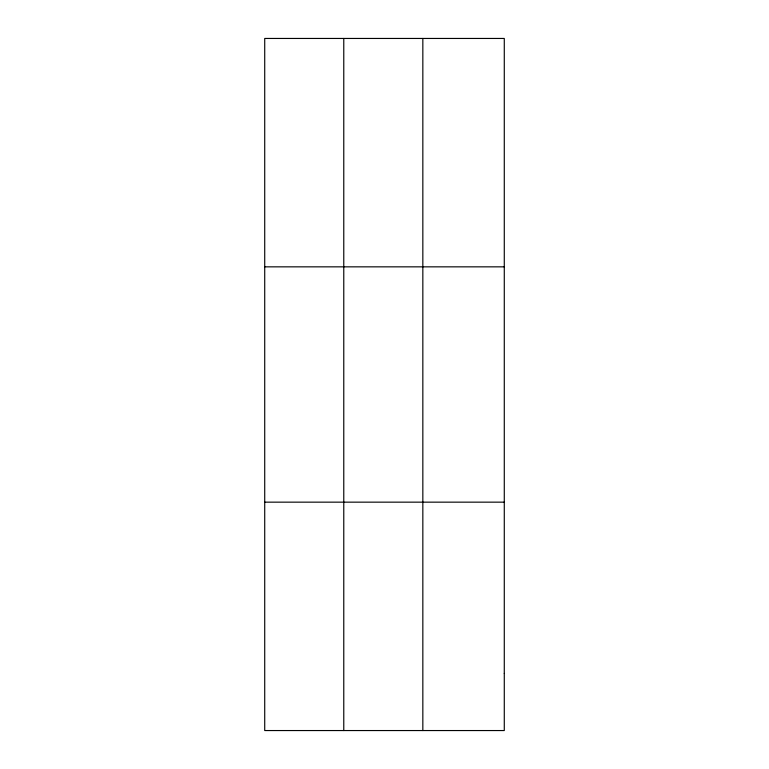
<?xml version="1.0" encoding="UTF-8"?>
<svg xmlns="http://www.w3.org/2000/svg" width="769" height="769" viewBox="0 0 769 769"><rect width="100%" height="100%" fill="white"/><g stroke="black" fill="none" stroke-linecap="round" stroke-linejoin="round"><path stroke-width="1.15" d="M343.772 38.45L343.772 730.55M422.835 38.45L422.835 730.55M264.719 266.843L504.281 266.843M264.719 502.157L504.281 502.157M504.281 673.452L504.281 730.55L264.719 730.55L264.719 38.45L504.281 38.45L504.281 673.452"/></g></svg>
